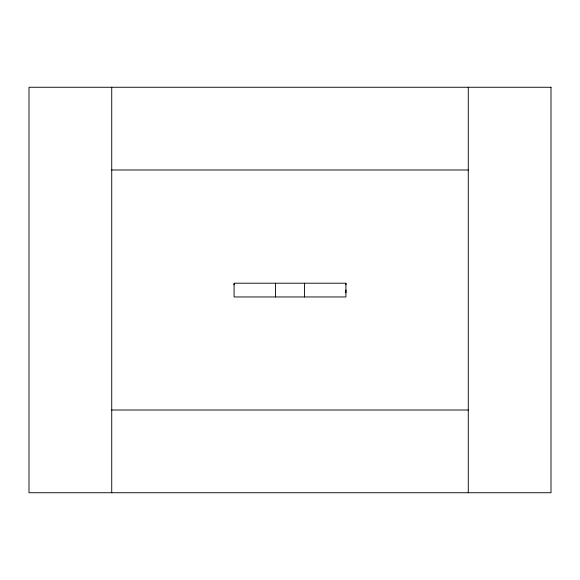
<?xml version="1.0" encoding="UTF-8"?>
<svg xmlns="http://www.w3.org/2000/svg" width="580" height="580" viewBox="0 0 580 580"><rect width="100%" height="100%" fill="white"/><g stroke="black" fill="none" stroke-linecap="round" stroke-linejoin="round"><path stroke-width="0.87" d="M234.073 284.765L234.073 283.895M345.926 292.719L345.926 289.978M345.926 284.765L345.926 283.671M111.73 169.983L468.27 169.983M111.73 410.016L468.27 410.016M468.27 87.261L468.27 492.739M304.565 283.207L304.565 296.96M275.435 283.207L275.435 296.96M111.73 87.261L111.73 492.739M551 87.261L29 87.261L29 492.739L551 492.739L551 87.261M345.926 283.207L234.073 283.207L234.073 296.96L345.926 296.96L345.926 283.207"/></g></svg>
